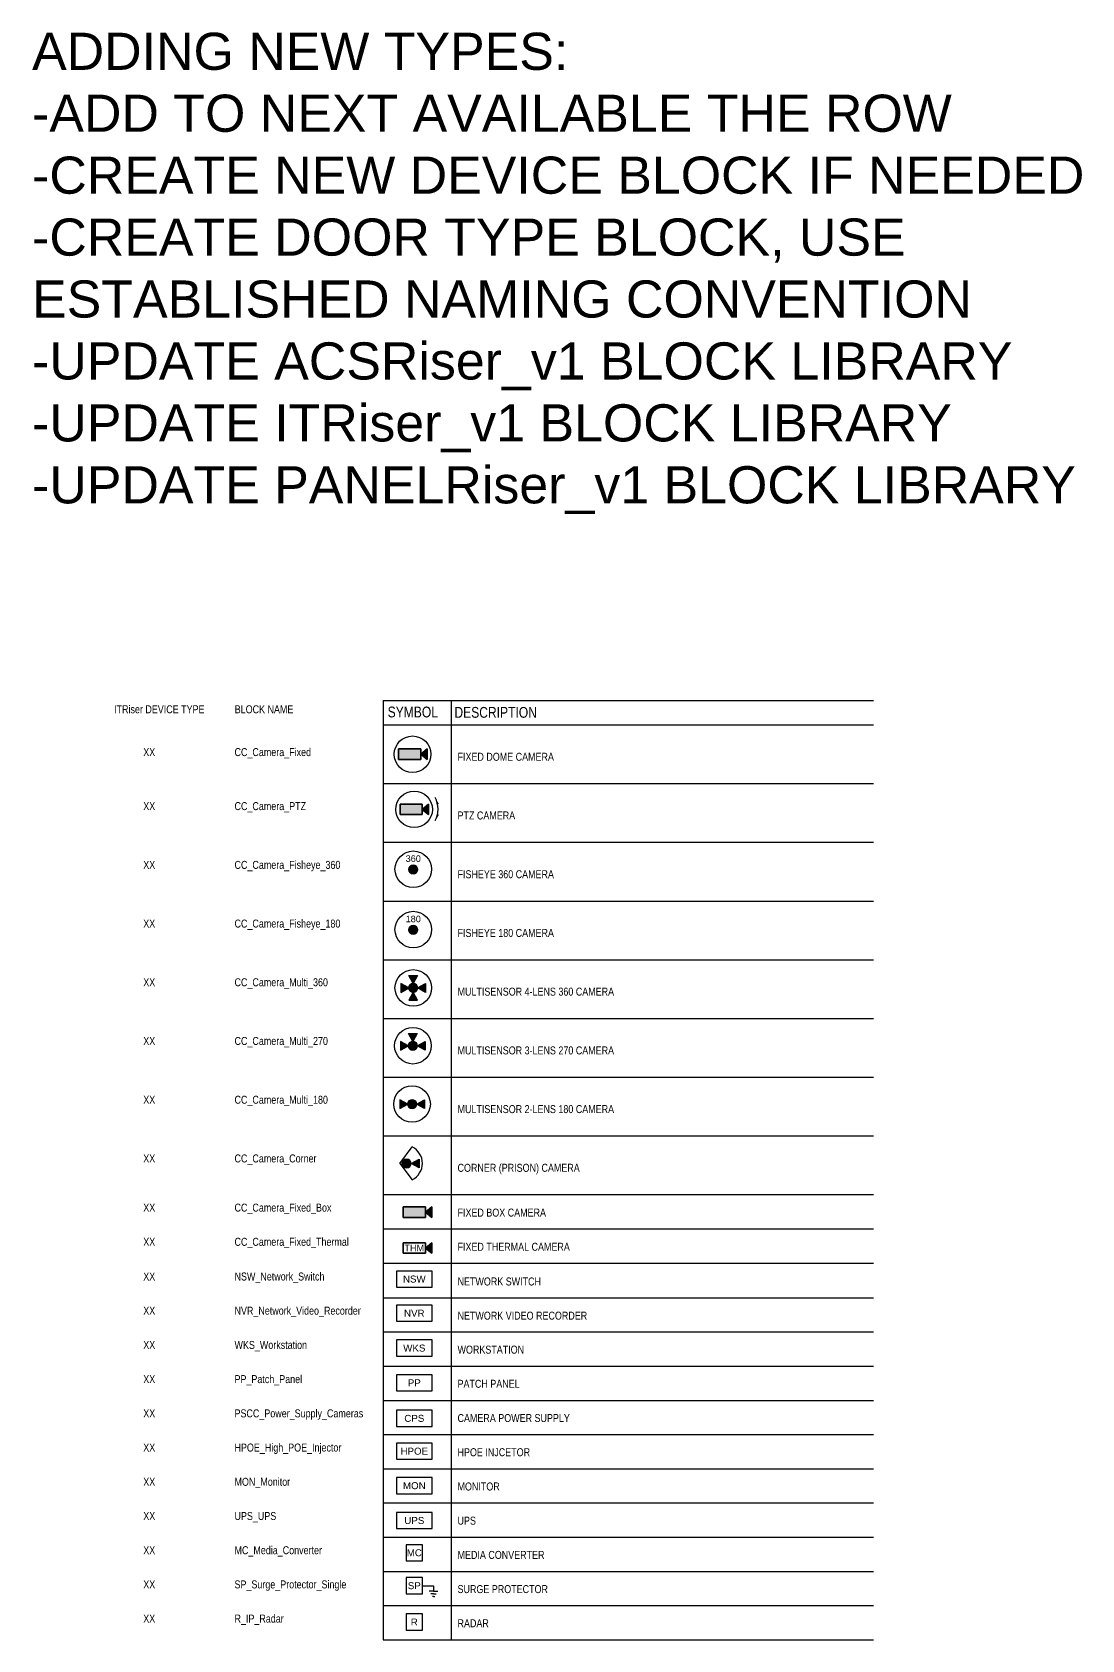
# Model space of a CAD drawing. Header units: inches. Extents: x 26 to 183, y 56 to 129.
# Drawn here: x 125.88 to 140.01, y 98.92 to 120.56 of the extents above; entities that cross this region are included whole.
import ezdxf
from ezdxf.enums import TextEntityAlignment as Align

# ---------------------------------------------------------------- set-up
doc = ezdxf.new("R2010")
doc.units = ezdxf.units.IN
doc.header["$MEASUREMENT"] = 0
doc.set_wipeout_variables(frame=1)
for name, color, linetype, lineweight in [('E-SERT-ACS', 23, 'Continuous', 30), ('E-SERT-CCTV', 203, 'Continuous', 30), ('S-ANNO-LEGN', 3, 'Continuous', 25)]:
    doc.layers.add(name, color=color, linetype=linetype, lineweight=lineweight)
doc.styles.add('MtXpl_Arial_Narrow', font='arial.ttf')
doc.styles.add('ROMANS', font='arial.ttf', dxfattribs={"height": 0.0935})

# ---------------------------------------------------------------- blocks, each defined once
blk = doc.blocks.new('SP_Surge_Protector_Single')
for p, q in [((0.259, -0.216), (0.222, -0.216)), ((0.259, -0.109), (0.259, -0.18)), ((0.259, -0.18), (0.317, -0.18)), ((0.259, -0.216), (0.296, -0.216)), ((0.259, -0.252), (0.243, -0.252)), ((0.259, -0.252), (0.275, -0.252))]:
    blk.add_line(p, q)
blk.add_wipeout([(-0.109, 0), (-0.109, -0.217), (0.109, -0.217), (0.109, 0)])
for p, q in [((0.109, -0.109), (0.259, -0.109)), ((0.259, -0.18), (0.201, -0.18))]:
    blk.add_line(p, q)
at = {"color": 0, "linetype": 'ByBlock', "lineweight": -2}
blk.add_lwpolyline([(-0.109, -0.217), (0.109, -0.217), (0.109, 0), (-0.109, 0)], close=True, dxfattribs=at)
at = {"color": 7, "style": 'MtXpl_Arial_Narrow', "flags": 8}
blk.add_attdef('MODELNO.', text='', height=0.0938, dxfattribs=at).set_placement((0.109, 0), align=Align.BOTTOM_LEFT)
blk.add_attdef('DEVICE_TYPE', text='', height=0.0938, dxfattribs=at).set_placement((0, -0.109), align=Align.MIDDLE)
blk = doc.blocks.new('MC_Media_Converter')
blk.add_wipeout([(-0.109, 0), (-0.109, -0.217), (0.109, -0.217), (0.109, 0)])
at = {"color": 0, "linetype": 'ByBlock', "lineweight": -2}
blk.add_lwpolyline([(-0.109, -0.217), (0.109, -0.217), (0.109, 0), (-0.109, 0)], close=True, dxfattribs=at)
at = {"color": 7, "style": 'MtXpl_Arial_Narrow', "flags": 8}
blk.add_attdef('MODELNO.', text='', height=0.0938, dxfattribs=at).set_placement((0.109, 0), align=Align.BOTTOM_LEFT)
blk.add_attdef('DEVICE_TYPE', text='', height=0.0938, dxfattribs=at).set_placement((0, -0.109), align=Align.MIDDLE)
blk = doc.blocks.new('NSW_Network_Switch')
blk.add_wipeout([(-0.241, 0), (-0.241, -0.217), (0.241, -0.217), (0.241, 0)])
at = {"color": 0, "linetype": 'ByBlock', "lineweight": -2}
blk.add_lwpolyline([(-0.241, -0.217), (0.241, -0.217), (0.241, 0), (-0.241, 0)], close=True, dxfattribs=at)
at = {"color": 7, "style": 'MtXpl_Arial_Narrow', "flags": 8}
blk.add_attdef('MODELNO.', text='', height=0.0938, dxfattribs=at).set_placement((0.241, 0), align=Align.BOTTOM_LEFT)
blk.add_attdef('DEVICE_TYPE', text='', height=0.0938, dxfattribs=at).set_placement((0, -0.109), align=Align.MIDDLE)
blk = doc.blocks.new('NVR_Network_Video_Recorder')
blk.add_wipeout([(-0.241, 0), (-0.241, -0.217), (0.241, -0.217), (0.241, 0)])
at = {"color": 0, "linetype": 'ByBlock', "lineweight": -2}
blk.add_lwpolyline([(-0.241, -0.217), (0.241, -0.217), (0.241, 0), (-0.241, 0)], close=True, dxfattribs=at)
at = {"color": 7, "style": 'MtXpl_Arial_Narrow', "flags": 8}
blk.add_attdef('MODELNO.', text='', height=0.0938, dxfattribs=at).set_placement((0.241, 0), align=Align.BOTTOM_LEFT)
blk.add_attdef('DEVICE_TYPE', text='', height=0.0938, dxfattribs=at).set_placement((0, -0.109), align=Align.MIDDLE)
blk = doc.blocks.new('PP_Patch_Panel')
blk.add_wipeout([(-0.241, 0), (-0.241, -0.217), (0.241, -0.217), (0.241, 0)])
at = {"color": 0, "linetype": 'ByBlock', "lineweight": -2}
blk.add_lwpolyline([(-0.241, -0.217), (0.241, -0.217), (0.241, 0), (-0.241, 0)], close=True, dxfattribs=at)
at = {"color": 7, "style": 'MtXpl_Arial_Narrow', "flags": 8}
blk.add_attdef('MODELNO.', text='', height=0.0938, dxfattribs=at).set_placement((0.241, 0), align=Align.BOTTOM_LEFT)
blk.add_attdef('DEVICE_TYPE', text='', height=0.0938, dxfattribs=at).set_placement((0, -0.109), align=Align.MIDDLE)
blk = doc.blocks.new('R_IP_Radar')
blk.add_wipeout([(-0.109, 0), (-0.109, -0.217), (0.109, -0.217), (0.109, 0)])
at = {"color": 0, "linetype": 'ByBlock', "lineweight": -2}
blk.add_lwpolyline([(-0.109, -0.217), (0.109, -0.217), (0.109, 0), (-0.109, 0)], close=True, dxfattribs=at)
at = {"color": 7, "style": 'MtXpl_Arial_Narrow', "flags": 8}
blk.add_attdef('MODELNO.', text='', height=0.0938, dxfattribs=at).set_placement((0.109, 0), align=Align.BOTTOM_LEFT)
blk.add_attdef('DEVICE_TYPE', text='', height=0.0938, dxfattribs=at).set_placement((0, -0.109), align=Align.MIDDLE)
blk = doc.blocks.new('WKS_Workstation')
blk.add_wipeout([(-0.241, 0), (-0.241, -0.217), (0.241, -0.217), (0.241, 0)])
at = {"color": 0, "linetype": 'ByBlock', "lineweight": -2}
blk.add_lwpolyline([(-0.241, -0.217), (0.241, -0.217), (0.241, 0), (-0.241, 0)], close=True, dxfattribs=at)
at = {"color": 7, "style": 'MtXpl_Arial_Narrow', "flags": 8}
blk.add_attdef('MODELNO.', text='', height=0.0938, dxfattribs=at).set_placement((0.241, 0), align=Align.BOTTOM_LEFT)
blk.add_attdef('DEVICE_TYPE', text='', height=0.0938, dxfattribs=at).set_placement((0, -0.109), align=Align.MIDDLE)
blk = doc.blocks.new('MON_Monitor')
blk.add_wipeout([(-0.241, 0), (-0.241, -0.217), (0.241, -0.217), (0.241, 0)])
at = {"color": 0, "linetype": 'ByBlock', "lineweight": -2}
blk.add_lwpolyline([(-0.241, -0.217), (0.241, -0.217), (0.241, 0), (-0.241, 0)], close=True, dxfattribs=at)
at = {"color": 7, "style": 'MtXpl_Arial_Narrow', "flags": 8}
blk.add_attdef('MODELNO.', text='', height=0.0938, dxfattribs=at).set_placement((0.241, 0), align=Align.BOTTOM_LEFT)
blk.add_attdef('DEVICE_TYPE', text='', height=0.0938, dxfattribs=at).set_placement((0, -0.109), align=Align.MIDDLE)
blk = doc.blocks.new('*U144')
for points in [[(0.11, -0.317), (0.11, -0.175), (-0.189, -0.175), (-0.189, -0.317), (-0.126, -0.317)], [(0.195, -0.317), (0.195, -0.175), (0.11, -0.246), (0.144, -0.274)]]:
    blk.add_hatch(color=0).paths.add_polyline_path(points, flags=0)
at = {"color": 0}
for p, q in [((-0.189, -0.175), (-0.189, -0.317)), ((0.11, -0.175), (-0.189, -0.175)), ((-0.189, -0.175), (0.11, -0.175)), ((-0.189, -0.317), (-0.189, -0.175)), ((0.11, -0.317), (0.11, -0.175)), ((0.195, -0.175), (0.11, -0.246)), ((0.11, -0.175), (0.11, -0.317)), ((0.11, -0.246), (0.195, -0.175)), ((0.195, -0.317), (0.195, -0.175)), ((0.195, -0.175), (0.195, -0.317)), ((-0.189, -0.317), (0.11, -0.317)), ((0.11, -0.317), (-0.189, -0.317)), ((0.11, -0.246), (0.195, -0.317)), ((0.195, -0.317), (0.11, -0.246))]:
    blk.add_line(p, q, dxfattribs=at)
blk.add_circle((0, -0.246), 0.246, dxfattribs=at)
at = {"color": 7, "style": 'MtXpl_Arial_Narrow'}
for tag, p in [('ID', (-0.14, 0.08)), ('WP', (0.246, -0.515))]:
    blk.add_attdef(tag, p, '', height=0.0938, dxfattribs=at)
blk = doc.blocks.new('*U132')
for points in [[(0.11, -0.317), (0.11, -0.175), (-0.189, -0.175), (-0.189, -0.317), (-0.126, -0.317)], [(0.195, -0.317), (0.195, -0.175), (0.11, -0.246), (0.144, -0.274)]]:
    blk.add_hatch(color=0).paths.add_polyline_path(points, flags=0)
at = {"color": 0}
for p, q in [((-0.189, -0.175), (-0.189, -0.317)), ((0.11, -0.175), (-0.189, -0.175)), ((-0.189, -0.175), (0.11, -0.175)), ((-0.189, -0.317), (-0.189, -0.175)), ((0.11, -0.317), (0.11, -0.175)), ((0.195, -0.175), (0.11, -0.246)), ((0.11, -0.175), (0.11, -0.317)), ((0.11, -0.246), (0.195, -0.175)), ((0.195, -0.317), (0.195, -0.175)), ((0.195, -0.175), (0.195, -0.317)), ((-0.189, -0.317), (0.11, -0.317)), ((0.11, -0.317), (-0.189, -0.317)), ((0.11, -0.246), (0.195, -0.317)), ((0.195, -0.317), (0.11, -0.246))]:
    blk.add_line(p, q, dxfattribs=at)
blk.add_circle((0, -0.246), 0.246, dxfattribs=at)
blk.add_arc((0, -0.246), 0.323, 331.9564, 29.5001, dxfattribs=at)
for points in [[(0.304, -0.186), (0.281, -0.087), (0.334, -0.173)], [(0.304, -0.306), (0.281, -0.405), (0.334, -0.319)]]:
    blk.add_solid(points, dxfattribs=at)
at = {"color": 7, "style": 'MtXpl_Arial_Narrow'}
for tag, p in [('ID', (0.255, -0.068)), ('WP', (0.246, -0.515))]:
    blk.add_attdef(tag, p, '', height=0.0938, dxfattribs=at)
blk = doc.blocks.new('*U136')
blk.add_hatch(color=0).paths.add_polyline_path([(0.039, -0.292), (0.046, -0.283), (0.049, -0.279), (0.054, -0.27), (0.057, -0.26), (0.058, -0.247), (0.057, -0.235), (0.055, -0.228), (0.052, -0.221), (0.045, -0.211), (0.039, -0.204), (0.032, -0.199), (0.025, -0.195), (0.017, -0.192), (0.009, -0.19), (0, -0.189), (-0.009, -0.19), (-0.012, -0.191), (-0.02, -0.193), (-0.027, -0.196), (-0.037, -0.203), (-0.043, -0.208), (-0.049, -0.216), (-0.054, -0.226), (-0.057, -0.235), (-0.058, -0.249), (-0.057, -0.26), (-0.055, -0.267), (-0.052, -0.274), (-0.045, -0.285), (-0.039, -0.291), (-0.032, -0.297), (-0.025, -0.301), (-0.017, -0.304), (-0.009, -0.306), (0, -0.306), (0.009, -0.306), (0.012, -0.305), (0.02, -0.303), (0.027, -0.3), (0.037, -0.293)], flags=0)
at = {"color": 0}
for centre, radius in [((0, -0.246), 0.246), ((0, -0.248), 0.0585)]:
    blk.add_circle(centre, radius, dxfattribs=at)
for start, end in [(90, 270), (270, 90)]:
    blk.add_arc((0, -0.248), 0.0585, start, end, dxfattribs=at)
at = {"color": 7, "insert": (0, -0.059), "char_height": 0.0875, "width": 0.15904, "attachment_point": 2, "style": 'MtXpl_Arial_Narrow'}
blk.add_mtext('360', dxfattribs=at)
at = {"color": 7, "style": 'MtXpl_Arial_Narrow'}
for tag, p in [('ID', (0.255, -0.072)), ('WP', (0.246, -0.515))]:
    blk.add_attdef(tag, p, '', height=0.0938, dxfattribs=at)
blk = doc.blocks.new('*U107')
blk.add_hatch(color=0).paths.add_polyline_path([(0.039, -0.292), (0.046, -0.283), (0.049, -0.279), (0.054, -0.27), (0.057, -0.26), (0.058, -0.247), (0.057, -0.235), (0.055, -0.228), (0.052, -0.221), (0.045, -0.211), (0.039, -0.204), (0.032, -0.199), (0.025, -0.195), (0.017, -0.192), (0.009, -0.19), (0, -0.189), (-0.009, -0.19), (-0.012, -0.191), (-0.02, -0.193), (-0.027, -0.196), (-0.037, -0.203), (-0.043, -0.208), (-0.049, -0.216), (-0.054, -0.226), (-0.057, -0.235), (-0.058, -0.249), (-0.057, -0.26), (-0.055, -0.267), (-0.052, -0.274), (-0.045, -0.285), (-0.039, -0.291), (-0.032, -0.297), (-0.025, -0.301), (-0.017, -0.304), (-0.009, -0.306), (0, -0.306), (0.009, -0.306), (0.012, -0.305), (0.02, -0.303), (0.027, -0.3), (0.037, -0.293)], flags=0)
at = {"color": 0}
for centre, radius in [((0, -0.246), 0.246), ((0, -0.248), 0.0585)]:
    blk.add_circle(centre, radius, dxfattribs=at)
for start, end in [(90, 270), (270, 90)]:
    blk.add_arc((0, -0.248), 0.0585, start, end, dxfattribs=at)
at = {"color": 7, "insert": (0, -0.059), "char_height": 0.0875, "width": 0.15904, "attachment_point": 2, "style": 'MtXpl_Arial_Narrow'}
blk.add_mtext('180', dxfattribs=at)
at = {"color": 7, "style": 'MtXpl_Arial_Narrow'}
for tag, p in [('ID', (0.255, -0.072)), ('WP', (0.246, -0.515))]:
    blk.add_attdef(tag, p, '', height=0.0938, dxfattribs=at)
blk = doc.blocks.new('*U108')
for points in [[(-0.058, -0.246), (-0.166, -0.187), (-0.166, -0.306), (-0.06, -0.247)], [(0, -0.188), (0.059, -0.08), (-0.059, -0.08), (0, -0.187)], [(0.039, -0.29), (0.046, -0.282), (0.049, -0.278), (0.054, -0.268), (0.057, -0.258), (0.058, -0.245), (0.057, -0.234), (0.055, -0.226), (0.052, -0.219), (0.045, -0.209), (0.039, -0.203), (0.032, -0.197), (0.025, -0.193), (0.017, -0.19), (0.009, -0.188), (0, -0.188), (-0.009, -0.188), (-0.012, -0.189), (-0.02, -0.191), (-0.027, -0.194), (-0.037, -0.201), (-0.043, -0.207), (-0.049, -0.214), (-0.054, -0.224), (-0.057, -0.234), (-0.058, -0.247), (-0.057, -0.258), (-0.055, -0.266), (-0.052, -0.273), (-0.045, -0.283), (-0.039, -0.289), (-0.032, -0.295), (-0.025, -0.299), (-0.017, -0.302), (-0.009, -0.304), (0, -0.305), (0.009, -0.304), (0.012, -0.303), (0.02, -0.301), (0.027, -0.298), (0.037, -0.291)], [(0.166, -0.306), (0.166, -0.187), (0.058, -0.246), (0.101, -0.27)], [(0.059, -0.412), (0, -0.305), (-0.059, -0.412), (-0.048, -0.412)]]:
    blk.add_hatch(color=0).paths.add_polyline_path(points, flags=0)
at = {"color": 0, "flags": 128}
for points in [[(-0.058, -0.246), (-0.166, -0.187), (-0.166, -0.246), (-0.166, -0.306)], [(0, -0.188), (-0.059, -0.08), (0, -0.08), (0.059, -0.08)], [(0.058, -0.246), (0.166, -0.187), (0.166, -0.246), (0.166, -0.306)], [(0, -0.305), (-0.059, -0.412), (0, -0.412), (0.059, -0.412)]]:
    blk.add_lwpolyline(points, close=True, dxfattribs=at)
at = {"color": 0}
for radius in [0.246, 0.0585]:
    blk.add_circle((0, -0.246), radius, dxfattribs=at)
for start, end in [(90, 270), (270, 90)]:
    blk.add_arc((0, -0.246), 0.0585, start, end, dxfattribs=at)
at = {"color": 7, "style": 'MtXpl_Arial_Narrow'}
for tag, p in [('ID', (0.255, -0.068)), ('WP', (0.246, -0.515))]:
    blk.add_attdef(tag, p, '', height=0.0938, dxfattribs=at)
blk = doc.blocks.new('CC_Camera_Multi_270')
for points in [[(-0.058, -0.246), (-0.166, -0.187), (-0.166, -0.306), (-0.06, -0.247)], [(0, -0.188), (0.059, -0.08), (-0.059, -0.08), (0, -0.187)], [(0.039, -0.29), (0.046, -0.282), (0.049, -0.278), (0.054, -0.268), (0.057, -0.258), (0.058, -0.245), (0.057, -0.234), (0.055, -0.226), (0.052, -0.219), (0.045, -0.209), (0.039, -0.203), (0.032, -0.197), (0.025, -0.193), (0.017, -0.19), (0.009, -0.188), (0, -0.188), (-0.009, -0.188), (-0.012, -0.189), (-0.02, -0.191), (-0.027, -0.194), (-0.037, -0.201), (-0.043, -0.207), (-0.049, -0.214), (-0.054, -0.224), (-0.057, -0.234), (-0.058, -0.247), (-0.057, -0.258), (-0.055, -0.266), (-0.052, -0.273), (-0.045, -0.283), (-0.039, -0.289), (-0.032, -0.295), (-0.025, -0.299), (-0.017, -0.302), (-0.009, -0.304), (0, -0.305), (0.009, -0.304), (0.012, -0.303), (0.02, -0.301), (0.027, -0.298), (0.037, -0.291)], [(0.166, -0.306), (0.166, -0.187), (0.058, -0.246), (0.101, -0.27)]]:
    blk.add_hatch(color=0).paths.add_polyline_path(points, flags=0)
at = {"color": 0, "flags": 128}
for points in [[(-0.058, -0.246), (-0.166, -0.187), (-0.166, -0.246), (-0.166, -0.306)], [(0, -0.188), (-0.059, -0.08), (0, -0.08), (0.059, -0.08)], [(0.058, -0.246), (0.166, -0.187), (0.166, -0.246), (0.166, -0.306)]]:
    blk.add_lwpolyline(points, close=True, dxfattribs=at)
at = {"color": 0}
for radius in [0.246, 0.0585]:
    blk.add_circle((0, -0.246), radius, dxfattribs=at)
for start, end in [(90, 270), (270, 90)]:
    blk.add_arc((0, -0.246), 0.0585, start, end, dxfattribs=at)
at = {"color": 7, "style": 'MtXpl_Arial_Narrow'}
for tag, p in [('ID', (0.255, -0.068)), ('WP', (0.246, -0.515))]:
    blk.add_attdef(tag, p, '', height=0.0938, dxfattribs=at)
blk = doc.blocks.new('CC_Camera_Multi_180')
for points in [[(-0.058, -0.246), (-0.166, -0.187), (-0.166, -0.306), (-0.06, -0.247)], [(0.039, -0.29), (0.046, -0.282), (0.049, -0.278), (0.054, -0.268), (0.057, -0.258), (0.058, -0.245), (0.057, -0.234), (0.055, -0.226), (0.052, -0.219), (0.045, -0.209), (0.039, -0.203), (0.032, -0.197), (0.025, -0.193), (0.017, -0.19), (0.009, -0.188), (0, -0.188), (-0.009, -0.188), (-0.012, -0.189), (-0.02, -0.191), (-0.027, -0.194), (-0.037, -0.201), (-0.043, -0.207), (-0.049, -0.214), (-0.054, -0.224), (-0.057, -0.234), (-0.058, -0.247), (-0.057, -0.258), (-0.055, -0.266), (-0.052, -0.273), (-0.045, -0.283), (-0.039, -0.289), (-0.032, -0.295), (-0.025, -0.299), (-0.017, -0.302), (-0.009, -0.304), (0, -0.305), (0.009, -0.304), (0.012, -0.303), (0.02, -0.301), (0.027, -0.298), (0.037, -0.291)], [(0.166, -0.306), (0.166, -0.187), (0.058, -0.246), (0.101, -0.27)]]:
    blk.add_hatch(color=0).paths.add_polyline_path(points, flags=0)
at = {"color": 0, "flags": 128}
for points in [[(-0.058, -0.246), (-0.166, -0.187), (-0.166, -0.246), (-0.166, -0.306)], [(0.058, -0.246), (0.166, -0.187), (0.166, -0.246), (0.166, -0.306)]]:
    blk.add_lwpolyline(points, close=True, dxfattribs=at)
at = {"color": 0}
for radius in [0.246, 0.0585]:
    blk.add_circle((0, -0.246), radius, dxfattribs=at)
for start, end in [(90, 270), (270, 90)]:
    blk.add_arc((0, -0.246), 0.0585, start, end, dxfattribs=at)
at = {"color": 7, "style": 'MtXpl_Arial_Narrow'}
for tag, p in [('ID', (0.255, -0.068)), ('WP', (0.246, -0.515))]:
    blk.add_attdef(tag, p, '', height=0.0938, dxfattribs=at)
blk = doc.blocks.new('CC_Camera_Corner')
for points in [[(-0.036, -0.266), (-0.028, -0.258), (-0.025, -0.254), (-0.02, -0.244), (-0.017, -0.235), (-0.016, -0.221), (-0.017, -0.21), (-0.02, -0.202), (-0.023, -0.195), (-0.029, -0.185), (-0.035, -0.179), (-0.043, -0.173), (-0.05, -0.169), (-0.058, -0.166), (-0.066, -0.164), (-0.074, -0.164), (-0.083, -0.164), (-0.087, -0.165), (-0.095, -0.167), (-0.101, -0.17), (-0.112, -0.177), (-0.118, -0.183), (-0.124, -0.19), (-0.129, -0.2), (-0.132, -0.21), (-0.133, -0.223), (-0.132, -0.235), (-0.13, -0.242), (-0.127, -0.249), (-0.12, -0.259), (-0.114, -0.266), (-0.106, -0.271), (-0.1, -0.275), (-0.092, -0.278), (-0.083, -0.28), (-0.075, -0.281), (-0.066, -0.28), (-0.062, -0.279), (-0.055, -0.277), (-0.048, -0.274), (-0.037, -0.267)], [(0.092, -0.282), (0.092, -0.163), (-0.016, -0.222), (0.027, -0.246)]]:
    blk.add_hatch(color=0).paths.add_polyline_path(points, flags=0)
at = {"color": 0}
for q in [(0, 0), (0, -0.441)]:
    blk.add_line((-0.168, -0.222), q, dxfattribs=at)
at = {"color": 0, "flags": 128}
blk.add_lwpolyline([(-0.016, -0.222), (0.092, -0.163), (0.092, -0.222), (0.092, -0.282)], close=True, dxfattribs=at)
at = {"color": 0}
blk.add_circle((-0.075, -0.222), 0.0585, dxfattribs=at)
for centre, radius, start, end in [((-0.075, -0.222), 0.0585, 90, 270), ((-0.075, -0.222), 0.0585, 270, 90), ((-0.109, -0.221), 0.246, 296.3275, 63.6725)]:
    blk.add_arc(centre, radius, start, end, dxfattribs=at)
at = {"color": 7, "style": 'MtXpl_Arial_Narrow'}
for tag, p in [('ID', (0.171, -0.179)), ('WP', (0.171, -0.44))]:
    blk.add_attdef(tag, p, '', height=0.0938, dxfattribs=at)
blk = doc.blocks.new('*U112')
for points in [[(0.149, -0.142), (0.149, 0), (-0.149, 0), (-0.149, -0.142), (-0.086, -0.142)], [(0.234, -0.142), (0.234, 0), (0.149, -0.071), (0.183, -0.099)]]:
    blk.add_hatch(color=0).paths.add_polyline_path(points, flags=0)
at = {"color": 0}
for p, q in [((-0.149, 0), (-0.149, -0.142)), ((0.149, 0), (-0.149, 0)), ((-0.149, 0), (0.149, 0)), ((-0.149, -0.142), (-0.149, 0)), ((0.149, -0.142), (0.149, 0)), ((0.234, 0), (0.149, -0.071)), ((0.149, 0), (0.149, -0.142)), ((0.234, -0.142), (0.234, 0)), ((0.234, 0), (0.234, -0.142)), ((-0.149, -0.142), (0.149, -0.142)), ((0.149, -0.142), (-0.149, -0.142)), ((0.149, -0.071), (0.234, 0)), ((0.149, -0.071), (0.234, -0.142)), ((0.234, -0.142), (0.149, -0.071))]:
    blk.add_line(p, q, dxfattribs=at)
at = {"color": 7, "style": 'MtXpl_Arial_Narrow'}
for tag, p in [('ID', (0.291, 0)), ('WP', (0.291, -0.187))]:
    blk.add_attdef(tag, p, '', height=0.0938, dxfattribs=at)
blk = doc.blocks.new('CC_Camera_Fixed_Thermal')
blk.add_hatch(color=0).paths.add_polyline_path([(0.234, -0.142), (0.234, 0), (0.149, -0.071), (0.183, -0.099)], flags=0)
at = {"color": 0}
for p, q in [((-0.149, 0), (-0.149, -0.142)), ((0.149, 0), (-0.149, 0)), ((-0.149, 0), (0.149, 0)), ((-0.149, -0.142), (-0.149, 0)), ((0.149, -0.142), (0.149, 0)), ((0.234, 0), (0.149, -0.071)), ((0.149, 0), (0.149, -0.142)), ((0.234, -0.142), (0.234, 0)), ((0.234, 0), (0.234, -0.142)), ((-0.149, -0.142), (0.149, -0.142)), ((0.149, -0.142), (-0.149, -0.142)), ((0.149, -0.071), (0.234, 0)), ((0.149, -0.071), (0.234, -0.142)), ((0.234, -0.142), (0.149, -0.071))]:
    blk.add_line(p, q, dxfattribs=at)
at = {"color": 7, "insert": (0, -0.027), "char_height": 0.0875, "width": 0.15904, "attachment_point": 2, "style": 'MtXpl_Arial_Narrow'}
blk.add_mtext('THM', dxfattribs=at)
at = {"color": 7, "style": 'MtXpl_Arial_Narrow'}
for tag, p in [('ID', (0.291, 0)), ('WP', (0.291, -0.187))]:
    blk.add_attdef(tag, p, '', height=0.0938, dxfattribs=at)
blk = doc.blocks.new('UPS_UPS')
blk.add_wipeout([(-0.241, 0), (-0.241, -0.217), (0.241, -0.217), (0.241, 0)])
at = {"color": 0, "linetype": 'ByBlock', "lineweight": -2}
blk.add_lwpolyline([(-0.241, -0.217), (0.241, -0.217), (0.241, 0), (-0.241, 0)], close=True, dxfattribs=at)
at = {"color": 7, "style": 'MtXpl_Arial_Narrow', "flags": 8}
blk.add_attdef('MODELNO.', text='', height=0.0938, dxfattribs=at).set_placement((0.241, 0), align=Align.BOTTOM_LEFT)
blk.add_attdef('DEVICE_TYPE', text='', height=0.0938, dxfattribs=at).set_placement((0, -0.109), align=Align.MIDDLE)
blk = doc.blocks.new('HPOE_High_POE_Injector')
blk.add_wipeout([(-0.241, 0), (-0.241, -0.217), (0.241, -0.217), (0.241, 0)])
at = {"color": 0, "linetype": 'ByBlock', "lineweight": -2}
blk.add_lwpolyline([(-0.241, -0.217), (0.241, -0.217), (0.241, 0), (-0.241, 0)], close=True, dxfattribs=at)
at = {"color": 7, "style": 'MtXpl_Arial_Narrow', "flags": 8}
blk.add_attdef('MODELNO.', text='', height=0.0938, dxfattribs=at).set_placement((0.241, 0), align=Align.BOTTOM_LEFT)
blk.add_attdef('DEVICE_TYPE', text='', height=0.0938, dxfattribs=at).set_placement((0, -0.109), align=Align.MIDDLE)
blk = doc.blocks.new('PSCC_Power_Supply_Cameras')
blk.add_wipeout([(-0.241, 0), (-0.241, -0.217), (0.241, -0.217), (0.241, 0)])
at = {"color": 0, "linetype": 'ByBlock', "lineweight": -2}
blk.add_lwpolyline([(-0.241, -0.217), (0.241, -0.217), (0.241, 0), (-0.241, 0)], close=True, dxfattribs=at)
at = {"color": 7, "style": 'MtXpl_Arial_Narrow', "flags": 8}
blk.add_attdef('MODELNO.', text='', height=0.0938, dxfattribs=at).set_placement((0.241, 0), align=Align.BOTTOM_LEFT)
blk.add_attdef('DEVICE_TYPE', text='', height=0.0938, dxfattribs=at).set_placement((0, -0.109), align=Align.MIDDLE)

msp = doc.modelspace()

# ---------------------------------------------------------------- linework, layer by layer
at = {"layer": 'S-ANNO-LEGN', "linetype": 'Continuous'}
for p, q in [((130.606, 111.561), (137.209, 111.561)), ((130.606, 111.561), (130.606, 98.92)), ((131.522, 111.561), (131.522, 98.92))]:
    msp.add_line(p, q, dxfattribs=at)
at = {"layer": 'S-ANNO-LEGN'}
for p, q in [((130.606, 111.234), (137.209, 111.234)), ((130.606, 110.444), (137.209, 110.444)), ((130.606, 109.654), (137.209, 109.654)), ((130.606, 108.863), (137.209, 108.863)), ((130.606, 108.073), (137.209, 108.073)), ((130.606, 107.283), (137.209, 107.283)), ((130.606, 106.492), (137.209, 106.493)), ((130.606, 105.702), (137.209, 105.702)), ((130.606, 104.912), (137.209, 104.912)), ((130.606, 104.451), (137.209, 104.451)), ((130.606, 102.603), (137.209, 102.603)), ((130.606, 102.143), (137.209, 102.143)), ((130.606, 101.683), (137.209, 101.683)), ((130.606, 101.222), (137.209, 101.222)), ((130.606, 100.762), (137.209, 100.762)), ((130.606, 99.38), (137.209, 99.38)), ((130.606, 98.92), (137.209, 98.92))]:
    msp.add_line(p, q, dxfattribs=at)

# ---------------------------------------------------------------- block references
at = {"layer": 'E-SERT-CCTV'}
for name, p in [('*U144', (131.002, 111.085)), ('*U132', (131.024, 110.343)), ('*U136', (131.012, 109.537)), ('*U107', (131.012, 108.725)), ('*U108', (131.012, 107.94)), ('CC_Camera_Multi_270', (131.007, 107.162)), ('CC_Camera_Multi_180', (130.996, 106.377)), ('CC_Camera_Corner', (130.998, 105.554)), ('*U112', (131.026, 104.746)), ('CC_Camera_Fixed_Thermal', (131.026, 104.264))]:
    msp.add_blockref(name, p, dxfattribs=at)
ref = msp.add_blockref('NSW_Network_Switch', (131.026, 103.884), dxfattribs=at)
ref.add_attrib('DEVICE_TYPE', 'NSW', dxfattribs={"layer": 'E-SERT-ACS', "color": 7, "height": 0.0938, "style": 'MtXpl_Arial_Narrow'}).set_placement((131.026, 103.776), align=Align.MIDDLE)
ref = msp.add_blockref('NVR_Network_Video_Recorder', (131.026, 103.424), dxfattribs=at)
ref.add_attrib('DEVICE_TYPE', 'NVR', dxfattribs={"layer": 'E-SERT-ACS', "color": 7, "height": 0.0938, "style": 'MtXpl_Arial_Narrow'}).set_placement((131.026, 103.316), align=Align.MIDDLE)
ref = msp.add_blockref('WKS_Workstation', (131.026, 102.956), dxfattribs=at)
ref.add_attrib('DEVICE_TYPE', 'WKS', dxfattribs={"layer": 'E-SERT-ACS', "color": 7, "height": 0.0938, "style": 'MtXpl_Arial_Narrow'}).set_placement((131.026, 102.847), align=Align.MIDDLE)
ref = msp.add_blockref('PP_Patch_Panel', (131.026, 102.487), dxfattribs=at)
ref.add_attrib('DEVICE_TYPE', 'PP', dxfattribs={"layer": 'E-SERT-ACS', "color": 7, "height": 0.0938, "style": 'MtXpl_Arial_Narrow'}).set_placement((131.026, 102.379), align=Align.MIDDLE)
ref = msp.add_blockref('PSCC_Power_Supply_Cameras', (131.026, 102.01), dxfattribs=at)
ref.add_attrib('DEVICE_TYPE', 'CPS', dxfattribs={"layer": '0', "color": 7, "height": 0.0938, "style": 'MtXpl_Arial_Narrow'}).set_placement((131.026, 101.901), align=Align.MIDDLE)
ref = msp.add_blockref('HPOE_High_POE_Injector', (131.026, 101.567), dxfattribs=at)
ref.add_attrib('DEVICE_TYPE', 'HPOE', dxfattribs={"layer": '0', "color": 7, "height": 0.0938, "style": 'MtXpl_Arial_Narrow'}).set_placement((131.026, 101.459), align=Align.MIDDLE)
ref = msp.add_blockref('MON_Monitor', (131.026, 101.103), dxfattribs=at)
ref.add_attrib('DEVICE_TYPE', 'MON', dxfattribs={"layer": 'E-SERT-ACS', "color": 7, "height": 0.0938, "style": 'MtXpl_Arial_Narrow'}).set_placement((131.026, 100.995), align=Align.MIDDLE)
ref = msp.add_blockref('UPS_UPS', (131.026, 100.634), dxfattribs=at)
ref.add_attrib('DEVICE_TYPE', 'UPS', dxfattribs={"layer": '0', "color": 7, "height": 0.0938, "style": 'MtXpl_Arial_Narrow'}).set_placement((131.026, 100.526), align=Align.MIDDLE)
ref = msp.add_blockref('MC_Media_Converter', (131.026, 100.2), dxfattribs=at)
ref.add_attrib('DEVICE_TYPE', 'MC', dxfattribs={"layer": 'E-SERT-ACS', "color": 7, "height": 0.0938, "style": 'MtXpl_Arial_Narrow'}).set_placement((131.026, 100.092), align=Align.MIDDLE)
ref = msp.add_blockref('SP_Surge_Protector_Single', (131.026, 99.757), dxfattribs=at)
ref.add_attrib('DEVICE_TYPE', 'SP', dxfattribs={"layer": 'E-SERT-ACS', "color": 7, "height": 0.0938, "style": 'MtXpl_Arial_Narrow'}).set_placement((131.026, 99.649), align=Align.MIDDLE)
ref = msp.add_blockref('R_IP_Radar', (131.026, 99.268), dxfattribs=at)
ref.add_attrib('DEVICE_TYPE', 'R', dxfattribs={"layer": 'E-SERT-ACS', "color": 7, "height": 0.0938, "style": 'MtXpl_Arial_Narrow'}).set_placement((131.026, 99.16), align=Align.MIDDLE)

# ---------------------------------------------------------------- texts
at = {"layer": 'E-SERT-ACS', "color": 0, "insert": (125.881, 120.55), "char_height": 0.5, "width": 14.68259, "attachment_point": 1, "style": 'MtXpl_Arial_Narrow'}
msp.add_mtext('{\\fArial|b0|i0|c238|p34;ADDING NEW TYPES:\\P-ADD TO NEXT AVAILABLE THE ROW\\P-CREATE NEW DEVICE BLOCK IF NEEDED\\P-CREATE DOOR TYPE BLOCK, USE ESTABLISHED NAMING CONVENTION\\P-UPDATE ACSRiser_v1 BLOCK LIBRARY\\P-UPDATE ITRiser_v1 BLOCK LIBRARY\\P-UPDATE PANELRiser_v1 BLOCK LIBRARY}', dxfattribs=at)
at = {"layer": 'S-ANNO-LEGN', "style": 'ROMANS', "width": 0.8}
for s, height, p in [('ITRiser DEVICE TYPE', 0.10771, (126.985, 111.444)), ('BLOCK NAME', 0.1077, (128.609, 111.444)), ('XX', 0.1077, (127.378, 110.868)), ('CC_Camera_Fixed', 0.10771, (128.606, 110.868)), ('FIXED DOME CAMERA', 0.10771, (131.608, 110.805)), ('XX', 0.1077, (127.378, 110.141)), ('CC_Camera_PTZ', 0.10771, (128.606, 110.141)), ('PTZ CAMERA', 0.1077, (131.608, 110.015)), ('XX', 0.1077, (127.378, 109.35)), ('CC_Camera_Fisheye_360', 0.10771, (128.606, 109.35)), ('FISHEYE 360 CAMERA', 0.10771, (131.608, 109.224)), ('XX', 0.1077, (127.378, 108.56)), ('CC_Camera_Fisheye_180', 0.10771, (128.606, 108.56)), ('FISHEYE 180 CAMERA', 0.10771, (131.608, 108.434)), ('XX', 0.1077, (127.378, 107.77)), ('CC_Camera_Multi_360', 0.10771, (128.606, 107.77)), ('MULTISENSOR 4-LENS 360 CAMERA', 0.10771, (131.608, 107.644)), ('XX', 0.1077, (127.378, 106.98)), ('CC_Camera_Multi_270', 0.10771, (128.606, 106.98)), ('MULTISENSOR 3-LENS 270 CAMERA', 0.10771, (131.608, 106.853)), ('XX', 0.1077, (127.378, 106.189)), ('CC_Camera_Multi_180', 0.10771, (128.606, 106.189)), ('MULTISENSOR 2-LENS 180 CAMERA', 0.10771, (131.608, 106.063)), ('XX', 0.1077, (127.378, 105.399)), ('CC_Camera_Corner', 0.10771, (128.606, 105.399)), ('CORNER (PRISON) CAMERA', 0.10771, (131.608, 105.273)), ('XX', 0.1077, (127.378, 104.737)), ('CC_Camera_Fixed_Box', 0.10771, (128.606, 104.737)), ('FIXED BOX CAMERA', 0.10771, (131.608, 104.67)), ('XX', 0.1077, (127.378, 104.277)), ('CC_Camera_Fixed_Thermal', 0.10771, (128.606, 104.277)), ('FIXED THERMAL CAMERA', 0.10771, (131.608, 104.21)), ('XX', 0.1077, (127.378, 103.81)), ('NSW_Network_Switch', 0.10771, (128.606, 103.81)), ('NETWORK SWITCH', 0.10771, (131.608, 103.743)), ('XX', 0.1077, (127.378, 103.35)), ('NVR_Network_Video_Recorder', 0.10771, (128.606, 103.35)), ('NETWORK VIDEO RECORDER', 0.10771, (131.608, 103.283)), ('XX', 0.1077, (127.378, 102.889)), ('WKS_Workstation', 0.10771, (128.606, 102.889)), ('WORKSTATION', 0.10771, (131.608, 102.826)), ('XX', 0.1077, (127.378, 102.429)), ('PP_Patch_Panel', 0.10771, (128.606, 102.429)), ('PATCH PANEL', 0.10771, (131.608, 102.366)), ('XX', 0.1077, (127.378, 101.968)), ('PSCC_Power_Supply_Cameras', 0.10771, (128.606, 101.968)), ('CAMERA POWER SUPPLY', 0.10771, (131.608, 101.905)), ('XX', 0.1077, (127.378, 101.508)), ('HPOE_High_POE_Injector', 0.10771, (128.606, 101.508)), ('HPOE INJCETOR', 0.10771, (131.608, 101.445)), ('XX', 0.1077, (127.378, 101.047)), ('MON_Monitor', 0.10771, (128.606, 101.047)), ('MONITOR', 0.1077, (131.608, 100.984)), ('XX', 0.1077, (127.378, 100.587)), ('UPS_UPS', 0.1077, (128.606, 100.587)), ('UPS', 0.1077, (131.608, 100.524)), ('MC_Media_Converter', 0.10771, (128.606, 100.126)), ('XX', 0.1077, (127.378, 100.126)), ('MEDIA CONVERTER', 0.10771, (131.608, 100.063)), ('XX', 0.1077, (127.378, 99.666)), ('SP_Surge_Protector_Single', 0.10771, (128.606, 99.666)), ('SURGE PROTECTOR', 0.10771, (131.608, 99.603)), ('XX', 0.1077, (127.378, 99.206)), ('R_IP_Radar', 0.1077, (128.606, 99.206)), ('RADAR', 0.1077, (131.608, 99.143))]:
    msp.add_text(s, height=height, dxfattribs=at).set_placement(p, align=Align.MIDDLE_LEFT)
msp.add_text('SYMBOL', height=0.1454, dxfattribs=at).set_placement((131.006, 111.335), align=Align.CENTER)
msp.add_text('DESCRIPTION', height=0.14541, dxfattribs=at).set_placement((131.566, 111.33))

# ---------------------------------------------------------------- next in the draw order: linework, layer by layer
at = {"layer": 'S-ANNO-LEGN'}
for p, q in [((130.606, 103.991), (137.209, 103.991)), ((130.606, 103.524), (137.209, 103.524)), ((130.606, 103.064), (137.209, 103.064)), ((130.606, 100.301), (137.209, 100.301)), ((130.606, 99.841), (137.209, 99.841))]:
    msp.add_line(p, q, dxfattribs=at)

doc.saveas('drawing.dxf')
